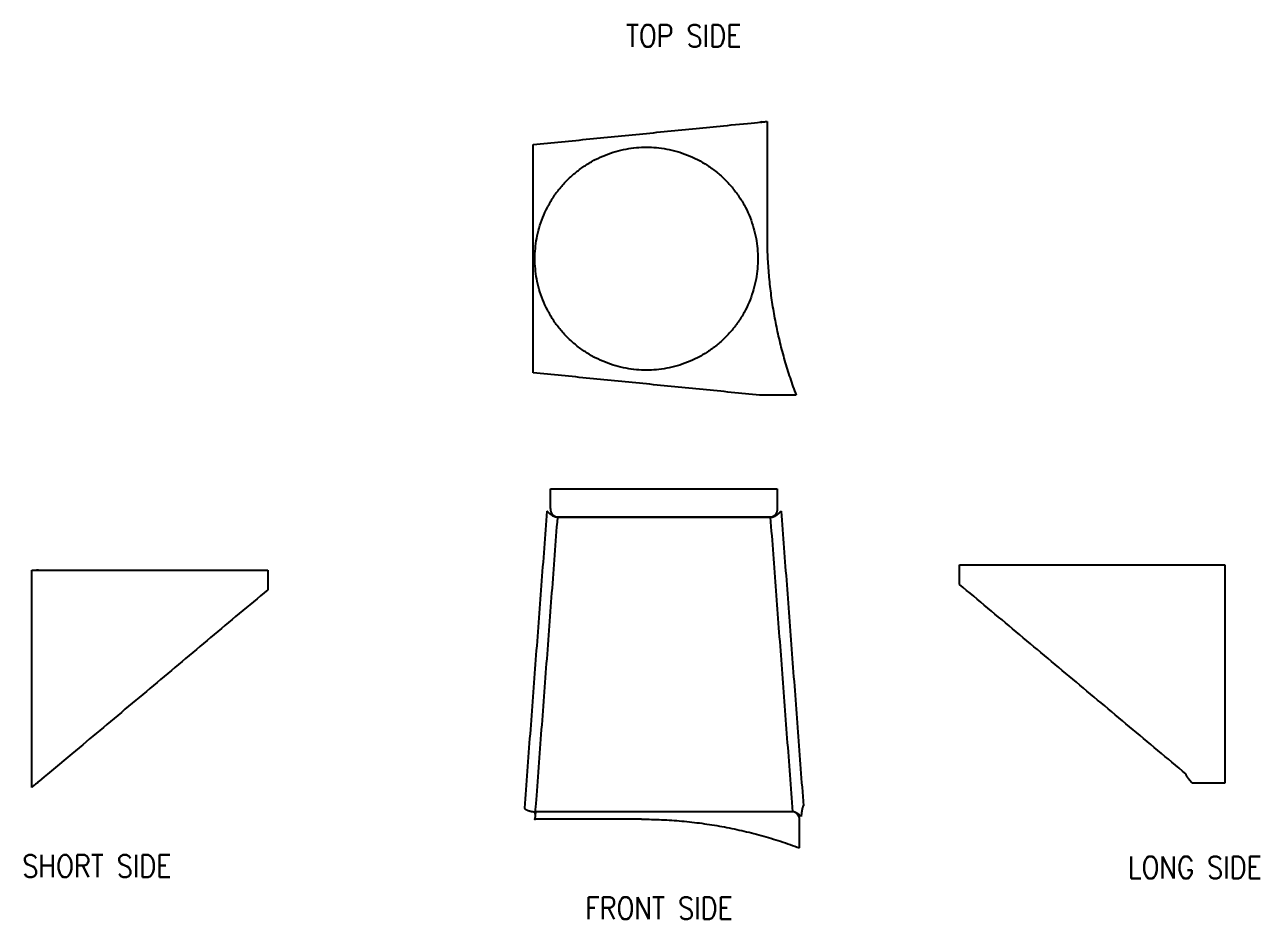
# Model space of a CAD drawing. Extents: x -305 to 4862, y -115 to 900.
# Drawn here: x 253.7 to 584, y -115.2 to 124.1 of the extents above; entities that cross this region are included whole.
import ezdxf
from ezdxf.enums import TextEntityAlignment as Align

# ---------------------------------------------------------------- set-up
doc = ezdxf.new("R2010")
doc.units = 0
doc.header["$LTSCALE"] = 12
doc.header["$MEASUREMENT"] = 0
for name, color, linetype in [('COVER', 3, 'CONTINUOUS'), ('DIM', 1, 'CONTINUOUS'), ('SHOP TAG', 11, 'CONTINUOUS')]:
    doc.layers.add(name, color=color, linetype=linetype)
doc.styles.add('ROMANS', font='ROMANS.shx', dxfattribs={"width": 0.85, "height": 5.76})

msp = doc.modelspace()

# ---------------------------------------------------------------- linework, layer by layer
at = {"layer": 'COVER'}
for p, q in [((574.525475, -78.768288), (565.812358, -78.768288)), ((390.200856, -86.403486), (390.04974, -88.403486))]:
    msp.add_line(p, q, dxfattribs=at)
for points, degree, knots in [([(389.613094, 92.039808), (450.113094, 98.015116), (452.113094, 98.212647)], 1, [0, 0, 60.7943608682, 62.8040918059, 62.8040918059]), ([(459.891216, 25.016333), (457.891216, 25.016333), (450.12541, 25.016333)], 1, [-2, -2, 0, 7.7658058445, 7.7658058445]), ([(396.151473, -7.647696), (396.121527, -7.647697), (396.077896, -7.646875), (396.021498, -7.644253), (395.982241, -7.641764), (395.943886, -7.638704), (395.905581, -7.635019), (395.867322, -7.630708), (395.82911, -7.625772), (395.790946, -7.620213), (395.752829, -7.614031), (395.714759, -7.607227), (395.676738, -7.599803), (395.638764, -7.591761), (395.600838, -7.583102), (395.562955, -7.573829), (395.52512, -7.563943), (395.487332, -7.553448), (395.44959, -7.542346), (395.411896, -7.530642), (395.374248, -7.518337), (395.336647, -7.505436), (395.299091, -7.491943), (395.261577, -7.477858), (395.224108, -7.463189), (395.186684, -7.447941), (395.149305, -7.432116), (395.111971, -7.415721), (395.074681, -7.39876), (395.037435, -7.381239), (395.000233, -7.363164), (394.963067, -7.344536), (394.925944, -7.325364), (394.888863, -7.305655), (394.851823, -7.285415), (394.815659, -7.265119), (394.78118, -7.245281), (394.749198, -7.226462), (394.718871, -7.208256), (394.689382, -7.190218), (394.659917, -7.171863), (394.630476, -7.153195), (394.601058, -7.134218), (394.571664, -7.114937), (394.542293, -7.095355), (394.512945, -7.075476), (394.483619, -7.055304), (394.454315, -7.034844), (394.425033, -7.0141), (394.395772, -6.993076), (394.366533, -6.971776), (394.337314, -6.950206), (394.308115, -6.928369), (394.278936, -6.906271), (394.249777, -6.883916), (394.220638, -6.861309), (394.191517, -6.838454), (394.162415, -6.815356), (394.13333, -6.792021), (394.104264, -6.768453), (394.075215, -6.744658), (394.046183, -6.72064), (394.017167, -6.696404), (393.988168, -6.671956), (393.959185, -6.647301), (393.930217, -6.622444), (393.901263, -6.597391), (393.872325, -6.572146), (393.8434, -6.546716), (393.81449, -6.521106), (393.785592, -6.495321), (393.756708, -6.469367), (393.727835, -6.44325), (393.698975, -6.416974), (393.670127, -6.390546), (393.64129, -6.363972), (393.612463, -6.337257), (393.583647, -6.310406), (393.55484, -6.283427), (393.526043, -6.256324), (393.497255, -6.229103), (393.468475, -6.201771), (393.439704, -6.174333), (393.410938, -6.146794), (393.382176, -6.119157), (393.353417, -6.091429), (393.310284, -6.04971), (393.276807, -6.017164), (393.252925, -5.993879)], 3, [0, 0, 0, 0, 0.0262251502, 0.0382099722, 0.0494421791, 0.0606718599, 0.0719045755, 0.0831422973, 0.0943881082, 0.1056454563, 0.1169158262, 0.1282042235, 0.1395119873, 0.1508405604, 0.1621966888, 0.1735796669, 0.1849947453, 0.1964424306, 0.2079239845, 0.219446174, 0.2310075098, 0.2426091654, 0.2542591233, 0.2659541204, 0.2777008862, 0.2894969743, 0.301343279, 0.3132474892, 0.3252055464, 0.3372182314, 0.3492938411, 0.3614270255, 0.3736252108, 0.3858834209, 0.3982021183, 0.4105890919, 0.4222009218, 0.4330379517, 0.4430867567, 0.4531778697, 0.4633115407, 0.4734878661, 0.4837069836, 0.4939689339, 0.5042737445, 0.5146214018, 0.5250118257, 0.5354449496, 0.5459205889, 0.5564386254, 0.5669987729, 0.5776008634, 0.5882445128, 0.5989295047, 0.6096553604, 0.6204218173, 0.6312283058, 0.6420745187, 0.6529597993, 0.6638837978, 0.6748457742, 0.6858453383, 0.6968816707, 0.7079543423, 0.7190624588, 0.7302055545, 0.7413826635, 0.7525932857, 0.7638363882, 0.7751114382, 0.7864173397, 0.7977535295, 0.8091188526, 0.8205127174, 0.8319339141, 0.8433818246, 0.8548551886, 0.8663533635, 0.8778750424, 0.8894195605, 0.9009855684, 0.9125723811, 0.9241786108, 0.9358035545, 0.9474474302, 0.9591111595, 0.9707887411, 1, 1, 1, 1]), ([(396.151473, -7.647696), (396.127312, -7.647696), (396.091082, -7.646842), (396.042868, -7.643991), (396.006796, -7.640998), (395.970813, -7.637152), (395.93493, -7.632454), (395.89916, -7.626904), (395.863514, -7.620506), (395.828005, -7.613261), (395.792642, -7.605171), (395.75744, -7.596239), (395.722407, -7.586469), (395.687557, -7.575863), (395.652901, -7.564425), (395.618449, -7.552158), (395.584214, -7.539067), (395.550207, -7.525155), (395.516438, -7.510429), (395.482918, -7.494891), (395.44966, -7.478548), (395.416981, -7.461565), (395.385186, -7.444139), (395.354565, -7.426497), (395.324803, -7.408526), (395.295598, -7.390079), (395.266664, -7.370985), (395.238009, -7.351248), (395.209639, -7.330874), (395.181564, -7.309868), (395.153791, -7.288236), (395.126327, -7.265984), (395.099181, -7.243118), (395.072358, -7.219645), (395.045868, -7.19557), (395.019717, -7.170902), (394.993912, -7.145645), (394.968461, -7.119808), (394.94337, -7.093398), (394.918646, -7.066421), (394.894296, -7.038885), (394.870327, -7.010798), (394.846746, -6.982167), (394.823558, -6.953001), (394.801003, -6.92361), (394.779299, -6.894326), (394.758643, -6.865499), (394.738784, -6.836861), (394.719491, -6.808125), (394.700552, -6.778986), (394.681972, -6.74945), (394.663755, -6.719524), (394.645905, -6.689216), (394.628425, -6.658531), (394.611321, -6.627477), (394.594596, -6.59606), (394.578253, -6.564289), (394.562297, -6.53217), (394.546731, -6.49971), (394.531558, -6.466918), (394.516783, -6.433799), (394.502407, -6.400363), (394.488436, -6.366616), (394.474871, -6.332566), (394.461716, -6.298221), (394.448974, -6.263589), (394.436648, -6.228677), (394.42474, -6.193494), (394.413253, -6.158047), (394.402191, -6.122344), (394.391554, -6.086395), (394.381347, -6.050206), (394.371571, -6.013786), (394.362227, -5.977143), (394.353419, -5.940698), (394.345226, -5.904879), (394.337704, -5.870119), (394.330729, -5.836026), (394.324197, -5.802199), (394.318025, -5.768229), (394.312213, -5.734125), (394.306764, -5.699892), (394.301677, -5.665536), (394.296954, -5.631064), (394.292597, -5.596482), (394.288604, -5.561796), (394.284978, -5.527013), (394.281719, -5.492139), (394.278827, -5.45718), (394.276303, -5.422144), (394.274148, -5.387036), (394.272362, -5.351864), (394.270945, -5.316632), (394.269431, -5.265636), (394.268953, -5.226372), (394.268953, -5.198874)], 3, [0, 0, 0, 0, 0.0211591123, 0.031728579, 0.0422932523, 0.0528556077, 0.0634181255, 0.0739832855, 0.0845535622, 0.0951314201, 0.1057193081, 0.1163196552, 0.1269348658, 0.1375673146, 0.1482193422, 0.1588932511, 0.1695913008, 0.1803157044, 0.1910686243, 0.2018521683, 0.2126683869, 0.2235192692, 0.2341027656, 0.2444185499, 0.2544660973, 0.2645486637, 0.2746675265, 0.2848239096, 0.2950189824, 0.3052538586, 0.3155295956, 0.3258471935, 0.3362075947, 0.346611683, 0.3570602835, 0.3675541621, 0.3780940254, 0.3886805205, 0.3993142353, 0.4099956979, 0.4207253775, 0.4315036843, 0.4423309698, 0.4532075273, 0.4641335922, 0.4747745555, 0.4851276514, 0.4951900595, 0.505293698, 0.5154385426, 0.5256245323, 0.5358515695, 0.5461195207, 0.5564282171, 0.566777455, 0.5771669963, 0.5875965697, 0.5980658703, 0.6085745611, 0.619122273, 0.6297086061, 0.6403331296, 0.6509953829, 0.6616948762, 0.672431091, 0.683203481, 0.6940114728, 0.7048544661, 0.715731835, 0.7266429283, 0.7375870703, 0.7485635617, 0.7595716798, 0.7706106796, 0.7816797944, 0.7924069125, 0.8027894943, 0.8128250578, 0.8228825051, 0.8329612089, 0.8430605304, 0.8531798195, 0.8633184151, 0.8734756461, 0.883650831, 0.8938432789, 0.9040522897, 0.9142771546, 0.9245171563, 0.9347715696, 0.945039662, 0.9553206935, 0.9656139176, 0.9759185815, 1, 1, 1, 1]), ([(454.862853, -5.198874), (454.862853, -5.226372), (454.862375, -5.265636), (454.860861, -5.316632), (454.859444, -5.351864), (454.857657, -5.387036), (454.855502, -5.422144), (454.852979, -5.45718), (454.850087, -5.492139), (454.846828, -5.527013), (454.843201, -5.561796), (454.839209, -5.596482), (454.834851, -5.631064), (454.830128, -5.665536), (454.825042, -5.699892), (454.819592, -5.734125), (454.813781, -5.768229), (454.807609, -5.802199), (454.801077, -5.836026), (454.794102, -5.870119), (454.78658, -5.904879), (454.778386, -5.940698), (454.769578, -5.977143), (454.760235, -6.013786), (454.750459, -6.050206), (454.740251, -6.086395), (454.729615, -6.122344), (454.718552, -6.158047), (454.707066, -6.193494), (454.695158, -6.228677), (454.682832, -6.263589), (454.670089, -6.298221), (454.656935, -6.332566), (454.64337, -6.366616), (454.629398, -6.400363), (454.615023, -6.433799), (454.600247, -6.466918), (454.585075, -6.49971), (454.569509, -6.53217), (454.553552, -6.564289), (454.53721, -6.59606), (454.520484, -6.627477), (454.50338, -6.658531), (454.485901, -6.689216), (454.468051, -6.719524), (454.449833, -6.74945), (454.431253, -6.778986), (454.412314, -6.808125), (454.393021, -6.836861), (454.373162, -6.865499), (454.352506, -6.894326), (454.330802, -6.92361), (454.308247, -6.953001), (454.28506, -6.982167), (454.261478, -7.010798), (454.237509, -7.038885), (454.21316, -7.066421), (454.188436, -7.093398), (454.163345, -7.119808), (454.137893, -7.145645), (454.112089, -7.170902), (454.085937, -7.19557), (454.059447, -7.219645), (454.032625, -7.243118), (454.005478, -7.265984), (453.978014, -7.288236), (453.950241, -7.309868), (453.922166, -7.330874), (453.893797, -7.351248), (453.865141, -7.370985), (453.836207, -7.390079), (453.807003, -7.408526), (453.777241, -7.426497), (453.74662, -7.444139), (453.714825, -7.461565), (453.682146, -7.478548), (453.648887, -7.494891), (453.615368, -7.510429), (453.581599, -7.525155), (453.547591, -7.539067), (453.513356, -7.552158), (453.478905, -7.564425), (453.444248, -7.575863), (453.409398, -7.586469), (453.374366, -7.596239), (453.339163, -7.605171), (453.303801, -7.613261), (453.268291, -7.620506), (453.232645, -7.626904), (453.196875, -7.632454), (453.160993, -7.637152), (453.125009, -7.640998), (453.088937, -7.643991), (453.040724, -7.646842), (453.004493, -7.647696), (452.980332, -7.647696)], 3, [0, 0, 0, 0, 0.0240814185, 0.0343860824, 0.0446793065, 0.054960338, 0.0652284304, 0.0754828437, 0.0857228454, 0.0959477103, 0.1061567211, 0.116349169, 0.1265243539, 0.1366815849, 0.1468201805, 0.1569394696, 0.1670387911, 0.1771174949, 0.1871749422, 0.1972105057, 0.2075930875, 0.2183202056, 0.2293893204, 0.2404283202, 0.2514364383, 0.2624129297, 0.2733570717, 0.284268165, 0.2951455339, 0.3059885272, 0.316796519, 0.327568909, 0.3383051238, 0.3490046171, 0.3596668704, 0.3702913939, 0.380877727, 0.3914254389, 0.4019341297, 0.4124034303, 0.4228330037, 0.433222545, 0.4435717829, 0.4538804793, 0.4641484305, 0.4743754677, 0.4845614574, 0.494706302, 0.5048099405, 0.5148723486, 0.5252254445, 0.5358664078, 0.5467924727, 0.5576690302, 0.5684963157, 0.5792746225, 0.5900043021, 0.6006857647, 0.6113194795, 0.6219059746, 0.6324458379, 0.6429397165, 0.653388317, 0.6637924053, 0.6741528065, 0.6844704044, 0.6947461414, 0.7049810176, 0.7151760904, 0.7253324735, 0.7354513363, 0.7455339027, 0.7555814501, 0.7658972344, 0.7764807308, 0.7873316131, 0.7981478317, 0.8089313757, 0.8196842956, 0.8304086992, 0.8411067489, 0.8517806578, 0.8624326854, 0.8730651342, 0.8836803448, 0.8942806919, 0.9048685799, 0.9154464378, 0.9260167145, 0.9365818745, 0.9471443923, 0.9577067477, 0.968271421, 0.9788408877, 1, 1, 1, 1]), ([(452.980332, -7.647696), (453.010278, -7.647697), (453.05391, -7.646875), (453.110308, -7.644253), (453.149564, -7.641764), (453.187919, -7.638704), (453.226225, -7.635019), (453.264484, -7.630708), (453.302696, -7.625772), (453.34086, -7.620213), (453.378977, -7.614031), (453.417046, -7.607227), (453.455067, -7.599803), (453.493041, -7.591761), (453.530968, -7.583102), (453.56885, -7.573829), (453.606686, -7.563943), (453.644474, -7.553448), (453.682215, -7.542346), (453.71991, -7.530642), (453.757557, -7.518337), (453.795159, -7.505436), (453.832714, -7.491943), (453.870229, -7.477858), (453.907698, -7.463189), (453.945121, -7.447941), (453.9825, -7.432116), (454.019835, -7.415721), (454.057124, -7.39876), (454.09437, -7.381239), (454.131573, -7.363164), (454.168738, -7.344536), (454.205862, -7.325364), (454.242943, -7.305655), (454.279982, -7.285415), (454.316146, -7.265119), (454.350625, -7.245281), (454.382608, -7.226462), (454.412935, -7.208256), (454.442424, -7.190218), (454.471889, -7.171863), (454.50133, -7.153195), (454.530747, -7.134218), (454.560141, -7.114937), (454.589512, -7.095355), (454.618861, -7.075476), (454.648187, -7.055304), (454.67749, -7.034844), (454.706772, -7.0141), (454.736033, -6.993076), (454.765273, -6.971776), (454.794492, -6.950206), (454.82369, -6.928369), (454.852869, -6.906271), (454.882028, -6.883916), (454.911168, -6.861309), (454.940289, -6.838454), (454.969391, -6.815356), (454.998475, -6.792021), (455.027541, -6.768453), (455.056591, -6.744658), (455.085623, -6.72064), (455.114638, -6.696404), (455.143637, -6.671956), (455.172621, -6.647301), (455.201589, -6.622444), (455.230542, -6.597391), (455.259481, -6.572146), (455.288405, -6.546716), (455.317316, -6.521106), (455.346213, -6.495321), (455.375098, -6.469367), (455.40397, -6.44325), (455.43283, -6.416974), (455.461679, -6.390546), (455.490516, -6.363972), (455.519343, -6.337257), (455.548159, -6.310406), (455.576965, -6.283427), (455.605762, -6.256324), (455.634551, -6.229103), (455.66333, -6.201771), (455.692102, -6.174333), (455.720867, -6.146794), (455.74963, -6.119157), (455.778388, -6.091429), (455.821521, -6.04971), (455.854998, -6.017164), (455.878881, -5.993879)], 3, [0, 0, 0, 0, 0.0262251502, 0.0382099722, 0.0494421791, 0.0606718599, 0.0719045755, 0.0831422973, 0.0943881082, 0.1056454563, 0.1169158262, 0.1282042235, 0.1395119873, 0.1508405604, 0.1621966888, 0.1735796669, 0.1849947453, 0.1964424306, 0.2079239845, 0.219446174, 0.2310075098, 0.2426091654, 0.2542591233, 0.2659541204, 0.2777008862, 0.2894969743, 0.301343279, 0.3132474892, 0.3252055464, 0.3372182314, 0.3492938411, 0.3614270255, 0.3736252108, 0.3858834209, 0.3982021183, 0.4105890919, 0.4222009218, 0.4330379517, 0.4430867567, 0.4531778697, 0.4633115407, 0.4734878661, 0.4837069836, 0.4939689339, 0.5042737445, 0.5146214018, 0.5250118257, 0.5354449496, 0.5459205889, 0.5564386254, 0.5669987729, 0.5776008634, 0.5882445128, 0.5989295047, 0.6096553604, 0.6204218173, 0.6312283058, 0.6420745187, 0.6529597993, 0.6638837978, 0.6748457742, 0.6858453383, 0.6968816707, 0.7079543423, 0.7190624588, 0.7302055545, 0.7413826635, 0.7525932857, 0.7638363882, 0.7751114382, 0.7864173397, 0.7977535295, 0.8091188526, 0.8205127174, 0.8319339141, 0.8433818246, 0.8548551886, 0.8663533635, 0.8778750424, 0.8894195605, 0.9009855684, 0.9125723811, 0.9241786108, 0.9358035545, 0.9474474302, 0.9591111595, 0.9707887411, 1, 1, 1, 1]), ([(255.556086, -21.818612), (257.556086, -21.818612), (318.651046, -21.818612)], 1, [-2, -2, 0, 61.0949599514, 61.0949599514]), ([(318.651046, -27.017486), (257.556086, -78.198711), (255.556086, -79.874175)], 1, [0, 0, 79.7001372765, 82.3091949579, 82.3091949579]), ([(565.812358, -78.768288), (565.795995, -78.749792), (565.772084, -78.722707), (565.740706, -78.687046), (565.718199, -78.661411), (565.695844, -78.635897), (565.673644, -78.610501), (565.651597, -78.585226), (565.629703, -78.560071), (565.607963, -78.535036), (565.586378, -78.510122), (565.564946, -78.485328), (565.543669, -78.460655), (565.522547, -78.436103), (565.501579, -78.411673), (565.480766, -78.387364), (565.460109, -78.363177), (565.439606, -78.339111), (565.419259, -78.315168), (565.399068, -78.291347), (565.379032, -78.267649), (565.359153, -78.244073), (565.339429, -78.22062), (565.319861, -78.19729), (565.30045, -78.174084), (565.280895, -78.15064), (565.260903, -78.126603), (565.240185, -78.101619), (565.219059, -78.07606), (565.197836, -78.050296), (565.176818, -78.024695), (565.156006, -77.999257), (565.1354, -77.973982), (565.115, -77.94887), (565.094806, -77.923922), (565.07482, -77.899138), (565.05504, -77.874518), (565.035467, -77.850063), (565.016102, -77.825772), (564.996944, -77.801646), (564.977994, -77.777685), (564.958997, -77.753567), (564.939706, -77.728971), (564.919884, -77.703582), (564.899803, -77.677739), (564.879729, -77.651775), (564.85992, -77.626023), (564.840375, -77.600482), (564.821095, -77.575153), (564.80208, -77.550035), (564.783331, -77.525131), (564.764848, -77.500439), (564.746631, -77.47596), (564.728465, -77.451404), (564.710143, -77.426483), (564.691469, -77.400914), (564.672679, -77.375007), (564.654002, -77.349064), (564.635655, -77.323388), (564.617639, -77.297977), (564.599953, -77.272832), (564.582412, -77.247688), (564.564841, -77.222282), (564.547074, -77.196356), (564.529321, -77.170196), (564.511782, -77.144084), (564.494646, -77.118298), (564.477751, -77.092591), (564.460945, -77.066722), (564.444093, -77.040455), (564.427382, -77.014058), (564.410843, -76.987562), (564.39451, -76.960999), (564.378264, -76.934149), (564.362279, -76.907266), (564.346589, -76.880386), (564.33123, -76.853543), (564.316104, -76.826534), (564.301259, -76.799398), (564.286742, -76.772173), (564.272502, -76.744709), (564.2586, -76.717049), (564.245012, -76.689054), (564.231914, -76.660989), (564.219298, -76.632728), (564.207262, -76.604367), (564.195831, -76.575797), (564.185127, -76.54712), (564.175275, -76.518441), (564.166318, -76.489589), (564.158357, -76.460417), (564.151534, -76.43068), (564.144413, -76.390737), (564.141732, -76.360378), (564.141717, -76.3402)], 3, [0, 0, 0, 0, 0.0248896104, 0.0364142538, 0.0478748766, 0.0592713983, 0.0706037392, 0.08187182, 0.0930755626, 0.1042148895, 0.1152897237, 0.1262999894, 0.1372456114, 0.1481265151, 0.158942627, 0.1696938742, 0.1803801847, 0.1910014874, 0.2015577117, 0.2120487883, 0.2224746483, 0.232835224, 0.2431304484, 0.2533602552, 0.2635245794, 0.2736233565, 0.2841293782, 0.2950358706, 0.3063360508, 0.3175502719, 0.3286784452, 0.3397204837, 0.3506763019, 0.3615458163, 0.3723289448, 0.3830256071, 0.3936357248, 0.4041592213, 0.4145960216, 0.4249460528, 0.4352092438, 0.4453855255, 0.4558895512, 0.46671354, 0.4778497045, 0.488875531, 0.4997909365, 0.5105958416, 0.5212901704, 0.5318738508, 0.5423468142, 0.5527089963, 0.5629603364, 0.5731007782, 0.5834953365, 0.5941352793, 0.6050118743, 0.6157513232, 0.6263535811, 0.6368186107, 0.6471463824, 0.6573368749, 0.6677180877, 0.6782804065, 0.6890142285, 0.6995819518, 0.7099836126, 0.7202192626, 0.730586344, 0.7410744433, 0.7516731784, 0.7620748279, 0.7725546249, 0.7831014329, 0.7937041761, 0.8040768051, 0.8144707786, 0.8248744188, 0.8352761629, 0.8456452738, 0.8559697024, 0.8664555494, 0.8768457922, 0.8873319, 0.8976699495, 0.9080365644, 0.9183825098, 0.9286815041, 0.9388842716, 0.9489418192, 0.9591249184, 0.9693538839, 0.9796813242, 1, 1, 1, 1]), ([(387.248071, -85.467482), (387.291004, -85.509335), (387.358961, -85.569249), (387.455036, -85.643667), (387.530753, -85.69764), (387.609488, -85.749458), (387.691065, -85.799144), (387.770513, -85.843999), (387.84244, -85.881919), (387.901174, -85.911208), (387.950942, -85.935002), (387.996347, -85.955941), (388.042258, -85.976368), (388.088651, -85.996284), (388.135502, -86.015693), (388.182789, -86.034598), (388.230491, -86.052999), (388.278583, -86.070898), (388.327041, -86.088299), (388.37584, -86.105205), (388.424953, -86.121618), (388.474357, -86.137539), (388.524027, -86.152971), (388.573941, -86.167917), (388.624075, -86.182378), (388.674406, -86.196358), (388.72491, -86.209858), (388.775562, -86.222881), (388.826338, -86.23543), (388.877212, -86.247506), (388.928161, -86.259112), (388.979162, -86.27025), (389.030189, -86.280922), (389.081219, -86.291132), (389.132229, -86.300881), (389.183194, -86.310172), (389.23409, -86.319006), (389.284895, -86.327387), (389.335583, -86.335317), (389.39166, -86.343617), (389.458562, -86.352865), (389.541654, -86.363323), (389.635087, -86.373673), (389.733034, -86.382911), (389.82968, -86.390434), (389.924841, -86.396262), (390.048371, -86.401749), (390.140215, -86.403483), (390.200856, -86.403486)], 3, [0, 0, 0, 0, 0.0568591607, 0.0858434422, 0.1152374735, 0.1450344673, 0.1752290065, 0.2058194911, 0.2315582941, 0.2523433499, 0.2680698429, 0.2838796203, 0.2997683781, 0.3157319945, 0.3317666082, 0.3478686966, 0.364034744, 0.3802605486, 0.3965411484, 0.412871072, 0.4292449525, 0.4456575233, 0.4621036992, 0.4785786577, 0.4950775261, 0.5115949966, 0.528125363, 0.5446627221, 0.5612012465, 0.5777350365, 0.5942582029, 0.6107649494, 0.6272493406, 0.6437053074, 0.6601267919, 0.6765078583, 0.6928425639, 0.7091246892, 0.7253478187, 0.7415054208, 0.7628935439, 0.789408252, 0.8209376391, 0.8520553974, 0.8827203229, 0.9128819414, 0.9424826543, 1, 1, 1, 1]), ([(461.831931, -84.781866), (461.814751, -84.798701), (461.791979, -84.825947), (461.765973, -84.864006), (461.74877, -84.891935), (461.733087, -84.919799), (461.718418, -84.948007), (461.704643, -84.976424), (461.691605, -85.005098), (461.679037, -85.034402), (461.666961, -85.064154), (461.655376, -85.094207), (461.644443, -85.123949), (461.633963, -85.153733), (461.623741, -85.184012), (461.613598, -85.215292), (461.60352, -85.247615), (461.593716, -85.280288), (461.584364, -85.312609), (461.575629, -85.343823), (461.567299, -85.374525), (461.559194, -85.405291), (461.551141, -85.436751), (461.543141, -85.468904), (461.535194, -85.50175), (461.527295, -85.53531), (461.519449, -85.569561), (461.511655, -85.604502), (461.504093, -85.63931), (461.496931, -85.673112), (461.490317, -85.705053), (461.484076, -85.735836), (461.478026, -85.766281), (461.472014, -85.797144), (461.466031, -85.828469), (461.460084, -85.86021), (461.454167, -85.892412), (461.448287, -85.925029), (461.442436, -85.958107), (461.436621, -85.991599), (461.430836, -86.02555), (461.425087, -86.059913), (461.419367, -86.094735), (461.413684, -86.129969), (461.40803, -86.165659), (461.402412, -86.201759), (461.396824, -86.238316), (461.391271, -86.275281), (461.385747, -86.312701), (461.38026, -86.350528), (461.374801, -86.388809), (461.369378, -86.427496), (461.364138, -86.465523), (461.359232, -86.501704), (461.354793, -86.534924), (461.350668, -86.566201), (461.346706, -86.596624), (461.342762, -86.627284), (461.338837, -86.658181), (461.334927, -86.689337), (461.331036, -86.720728), (461.327162, -86.752356), (461.323308, -86.784218), (461.319471, -86.816315), (461.315653, -86.848648), (461.311853, -86.881214), (461.308071, -86.914014), (461.304305, -86.947071), (461.300557, -86.980362), (461.296827, -87.013885), (461.293115, -87.047642), (461.289422, -87.08163), (461.285746, -87.115851), (461.282088, -87.150304), (461.278449, -87.184988), (461.274824, -87.219926), (461.271218, -87.255095), (461.26763, -87.290494), (461.26406, -87.326123), (461.260507, -87.361982), (461.256972, -87.398071), (461.25332, -87.435788), (461.249421, -87.476532), (461.245156, -87.521705), (461.23914, -87.586344), (461.234627, -87.635933), (461.231661, -87.668996)], 3, [0, 0, 0, 0, 0.0242142059, 0.0356822987, 0.0464400472, 0.0572637289, 0.0679025977, 0.0784794233, 0.0890881351, 0.0996476369, 0.1106137997, 0.1214485082, 0.1321087287, 0.1425505803, 0.1532709767, 0.1643177343, 0.1756919904, 0.1873947709, 0.1986984491, 0.2096036213, 0.2200634842, 0.2307600774, 0.2416700493, 0.2527935403, 0.2641546313, 0.2757296922, 0.2875426359, 0.2995698417, 0.3118113479, 0.323443186, 0.3343939184, 0.3446873773, 0.3550999491, 0.3656792634, 0.3763776559, 0.3872427273, 0.3982268131, 0.4093774743, 0.4206470592, 0.4320830792, 0.4436379071, 0.4553589954, 0.4671987521, 0.4792045626, 0.49132888, 0.5036190142, 0.5160274731, 0.5286014834, 0.5412936165, 0.5541510087, 0.5671263033, 0.5802665391, 0.5935244391, 0.6058146928, 0.6170666716, 0.6273037607, 0.6376111668, 0.6479888897, 0.6584601984, 0.6690016539, 0.6796365787, 0.6903414713, 0.7011163316, 0.7119843569, 0.7229221623, 0.7339297476, 0.7450301768, 0.7562001899, 0.7674629136, 0.7787950171, 0.7901965003, 0.8016903487, 0.8132533651, 0.8248855492, 0.8366097378, 0.8484028748, 0.8602878675, 0.8722415817, 0.8842640175, 0.8963779262, 0.9085603225, 0.9208112063, 0.9345699384, 0.9498136896, 0.9665424602, 1, 1, 1, 1]), ([(418.565903, -88.403486), (390.200856, -88.403486), (390.04974, -88.403486)], 1, [40.3650467613, 40.3650467613, 68.7300935226, 68.8812091998, 68.8812091998]), ([(461.231661, -87.668996), (461.192488, -87.632089), (461.133015, -87.576736), (461.052428, -87.503332), (460.990447, -87.447766), (460.927319, -87.39215), (460.863082, -87.33663), (460.797769, -87.281352), (460.731408, -87.226464), (460.664029, -87.172121), (460.595682, -87.118458), (460.52642, -87.065617), (460.45629, -87.013741), (460.385336, -86.962974), (460.313596, -86.913462), (460.241102, -86.865349), (460.167881, -86.818787), (460.093966, -86.773926), (460.019405, -86.730903), (459.944248, -86.689861), (459.86854, -86.650944), (459.792325, -86.614295), (459.71564, -86.580061), (459.638517, -86.548387), (459.560986, -86.519425), (459.483081, -86.493322), (459.404846, -86.470219), (459.326327, -86.450262), (459.247568, -86.433597), (459.168611, -86.420371), (459.06326, -86.407536), (458.983839, -86.403483), (458.93095, -86.403486)], 3, [0, 0, 0, 0, 0.0601231396, 0.0907586463, 0.1217705544, 0.1531128911, 0.1847419159, 0.216616373, 0.248696906, 0.2809433434, 0.313313992, 0.3457663285, 0.378259867, 0.4107570714, 0.4432237874, 0.4756297119, 0.5079476248, 0.5401505316, 0.5722111548, 0.6041029311, 0.6358031721, 0.6672939575, 0.6985628844, 0.7296038686, 0.7604163335, 0.7910026987, 0.8213682959, 0.8515226642, 0.8814825837, 0.9112726987, 0.9409264018, 1, 1, 1, 1]), ([(460.815903, -88.09876), (460.799989, -88.057638), (460.77521, -87.99649), (460.740293, -87.916023), (460.713349, -87.856622), (460.685599, -87.798052), (460.657055, -87.740342), (460.627734, -87.683522), (460.597649, -87.627621), (460.566815, -87.572666), (460.535248, -87.518685), (460.502965, -87.465706), (460.46998, -87.413754), (460.436311, -87.362856), (460.401975, -87.313038), (460.366988, -87.264325), (460.331369, -87.216741), (460.295135, -87.17031), (460.258304, -87.125056), (460.220896, -87.081), (460.182928, -87.038167), (460.14442, -86.996576), (460.10539, -86.956249), (460.06586, -86.917207), (460.025848, -86.879468), (459.985374, -86.843053), (459.944459, -86.807978), (459.903124, -86.774263), (459.861389, -86.741924), (459.819274, -86.710977), (459.776802, -86.681438), (459.733993, -86.653322), (459.690869, -86.626643), (459.647452, -86.601415), (459.603763, -86.57765), (459.559824, -86.555361), (459.515658, -86.534559), (459.471286, -86.515254), (459.426731, -86.497457), (459.382016, -86.481176), (459.337162, -86.46642), (459.292192, -86.453196), (459.24713, -86.441512), (459.201998, -86.431372), (459.156818, -86.422784), (459.111614, -86.41575), (459.066408, -86.410275), (459.006246, -86.405064), (458.961042, -86.403486), (458.93095, -86.403486)], 3, [0, 0, 0, 0, 0.0492228815, 0.0736444726, 0.0979171694, 0.122035391, 0.1459937624, 0.1697871258, 0.1934105512, 0.2168593472, 0.2401290726, 0.2632155479, 0.2861148668, 0.3088234077, 0.3313378467, 0.3536551687, 0.3757726806, 0.3976880235, 0.4193991857, 0.4409045149, 0.4622027318, 0.4832929424, 0.5041746515, 0.5248477748, 0.5453126521, 0.5655700593, 0.5856212207, 0.6054678204, 0.6251120137, 0.6445564365, 0.6638042154, 0.6828589759, 0.7017248487, 0.720406476, 0.7389090147, 0.7572381385, 0.7754000372, 0.7934014141, 0.8112494807, 0.8289519477, 0.8465170138, 0.8639533509, 0.8812700859, 0.8984767786, 0.9155833961, 0.9326002844, 0.9495381353, 0.9664079504, 1, 1, 1, 1]), ([(460.815903, -96.087248), (460.815903, -94.087248), (460.815903, -88.09876)], 1, [-2, -2, 0, 5.9884880668, 5.9884880668])]:
    msp.add_open_spline(points, degree=degree, knots=knots, dxfattribs=at)
for points in [[(452.113094, 98.212647), (452.113094, 67.516333)], [(389.613094, 30.992858), (389.613094, 92.039808)], [(450.12541, 25.016333), (389.613094, 30.992858)], [(394.268953, 0), (454.862853, 0)], [(454.862853, 0), (454.862853, -5.198874)], [(394.268953, -5.198874), (394.268953, 0)], [(393.252925, -5.993879), (387.248071, -85.467482)], [(455.878881, -5.993879), (461.831931, -84.781866)], [(396.151473, -7.647696), (452.980332, -7.647696)], [(255.556086, -79.874175), (255.556086, -21.818612)], [(318.651046, -21.818612), (318.651046, -27.017486)], [(503.573821, -25.600514), (503.573821, -20.40164)], [(503.573821, -20.40164), (564.141717, -20.40164)], [(564.141717, -20.40164), (574.525475, -20.40164)], [(574.525475, -20.40164), (574.525475, -78.768288)], [(564.141717, -76.3402), (503.573821, -25.600514)]]:
    msp.add_open_spline(points, degree=1, dxfattribs=at)
msp.add_rational_spline([(449.675594, 61.516333), (449.675594, 91.328833), (419.863094, 91.328833), (390.050594, 91.328833), (390.050594, 61.516333), (390.050594, 31.703833), (419.863094, 31.703833), (449.675594, 31.703833), (449.675594, 61.516333)], [1, 0.707106781187, 1, 0.707106781187, 1, 0.707106781187, 1, 0.707106781187, 1], degree=2, knots=[0, 0, 0, 46.8293654926, 46.8293654926, 93.6587309851, 93.6587309851, 140.4880964777, 140.4880964777, 187.3174619703, 187.3174619703, 187.3174619703], dxfattribs=at)
for points, weights in [([(452.113094, 67.516333), (452.113094, 65.373548), (452.189595, 63.23213)], [1, 0.999840610193, 1]), ([(452.189595, 63.23213), (452.894861, 43.490311), (459.891216, 25.016333)], [1, 0.986719433526, 1]), ([(418.565903, -88.403486), (440.389603, -88.403486), (460.815903, -96.087248)], [1, 0.983861945787, 1])]:
    msp.add_rational_spline(points, weights, degree=2, dxfattribs=at)
at = {"layer": 'SHOP TAG'}
for points, knots in [([(390.200856, -86.403486), (390.200856, -86.403486), (396.151473, -7.647696)], [-2.005700862, -2.005700862, 0, 78.9802781066, 78.9802781066]), ([(458.93095, -86.403486), (418.565903, -86.403486), (390.200856, -86.403486)], [0, 0, 40.3650467613, 68.7300935226, 68.7300935226])]:
    msp.add_open_spline(points, degree=1, knots=knots, dxfattribs=at)
for points in [[(452.980332, -7.647696), (396.151473, -7.647696)], [(452.980332, -7.647696), (458.93095, -86.403486)]]:
    msp.add_open_spline(points, degree=1, dxfattribs=at)

# ---------------------------------------------------------------- texts
at = {"layer": 'DIM', "style": 'ROMANS', "width": 0.85}
for s, p in [('TOP SIDE', (429.847744, 118.168346)), ('SHORT SIDE', (272.975888, -103.882311)), ('LONG SIDE', (566.496584, -104.245932)), ('FRONT SIDE', (423.231291, -115.159542))]:
    msp.add_text(s, height=5.9218765, dxfattribs=at).set_placement(p, align=Align.CENTER)

doc.saveas('drawing.dxf')
